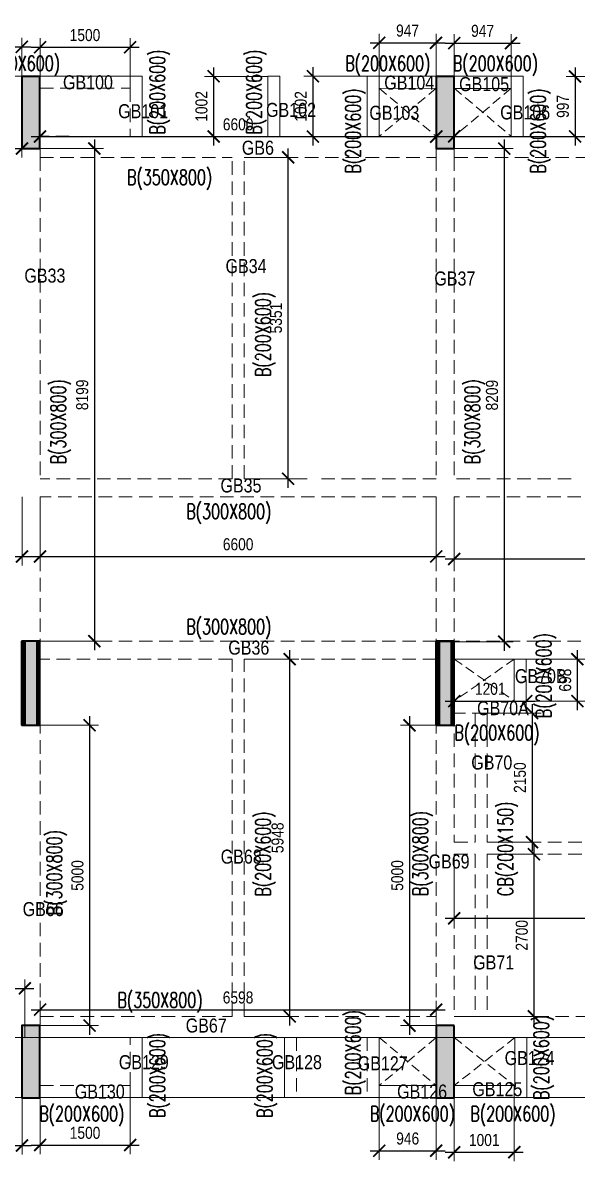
# Model space of a CAD drawing. Header units: millimetres. Extents: x -76 to 54602, y -47 to 25665.
# Drawn here: x 35202 to 44440, y 5104 to 24056 of the extents above; entities that cross this region are included whole.
import ezdxf

# ---------------------------------------------------------------- set-up
doc = ezdxf.new("R2010")
doc.units = ezdxf.units.MM
doc.linetypes.add('DASHED', pattern=[0.75, 0.5, -0.25])
doc.linetypes.add('HIDDEN', pattern=[9.525, 6.35, -3.175])
doc.layers.get('Defpoints').update_dxf_attribs({"color": 1})
for name, color, linetype, lineweight in [('S-BEAM-IDEN', 2, 'Continuous', 9), ('S-COL HATCH', 8, 'Continuous', 35), ('S-COLS', 6, 'Continuous', 35), ('S_FRAMES', 4, 'Continuous', 9), ('STR-CUTOUT', 1, 'Continuous', 13)]:
    doc.layers.add(name, color=color, linetype=linetype, lineweight=lineweight)
doc.styles.add('Dim.s & Anno.(Misc.)', font='ARIALN.TTF')
doc.styles.add('ROMANS', font='romans.shx', dxfattribs={"width": 0.75})
doc.dimstyles.new('A-GFC-100', dxfattribs={"dimscale": 100, "dimtxt": 2, "dimasz": 2, "dimexe": 1.5, "dimexo": 0, "dimgap": 1, "dimtad": 1, "dimdec": 0, "dimdsep": 46, "dimtxsty": 'Dim.s & Anno.(Misc.)', "dimblk": 'ARCHTICK', "dimcen": 0, "dimdle": 1.5, "dimclrd": 256, "dimclre": 8, "dimclrt": 6, "dimazin": 2, "dimtfac": 1, "dimtdec": 0, "dimtix": 1, "dimtmove": 2, "dimatfit": 3, "dimfxl": 1, "dimtolj": 1, "dimlwd": -1, "dimlwe": 9, "dimarcsym": 0})

# ---------------------------------------------------------------- blocks, each defined once
blk = doc.blocks.new('A$C16acb9dc')
at = {"layer": 'S-COL HATCH'}
h = blk.add_hatch(color=8, dxfattribs=at)
h.dxf.hatch_style = 1
h.paths.add_polyline_path([(33725, 17000), (33425, 17000), (33425, 15800), (33725, 15800)])
h = blk.add_hatch(color=8, dxfattribs=at)
h.dxf.hatch_style = 1
h.paths.add_polyline_path([(40626, 17000), (40326, 17000), (40326, 15800), (40626, 15800)])
h = blk.add_hatch(dxfattribs=at)
h.set_pattern_fill('ANSI31', color=8, scale=8)
h.set_pattern_definition([(45, (-505925.804, 51529.878), (-17.9605122, 17.9605122), [])])
h.paths.add_polyline_path([(33426, 6200), (33476, 6200), (33476, 7600), (33426, 7600)])
h = blk.add_hatch(color=8, dxfattribs=at)
h.dxf.hatch_style = 1
h.paths.add_polyline_path([(33676, 7600), (33476, 7600), (33476, 6200), (33676, 6200)])
h = blk.add_hatch(dxfattribs=at)
h.set_pattern_fill('ANSI31', color=8, scale=8)
h.set_pattern_definition([(45, (-505357.416, 51529.878), (-17.9605122, 17.9605122), [])])
h.paths.add_polyline_path([(33726, 7600), (33676, 7600), (33676, 6200), (33726, 6200)])
h = blk.add_hatch(dxfattribs=at)
h.set_pattern_fill('ANSI31', color=8, scale=8)
h.set_pattern_definition([(45, (-499025.281, 51529.878), (-17.9605122, 17.9605122), [])])
h.paths.add_polyline_path([(40327, 6200), (40377, 6200), (40377, 7600), (40327, 7600)])
h = blk.add_hatch(color=8, dxfattribs=at)
h.dxf.hatch_style = 1
h.paths.add_polyline_path([(40577, 7600), (40377, 7600), (40377, 6200), (40577, 6200)])
h = blk.add_hatch(dxfattribs=at)
h.set_pattern_fill('ANSI31', color=8, scale=8)
h.set_pattern_definition([(45, (-498456.893, 51529.878), (-17.9605122, 17.9605122), [])])
h.paths.add_polyline_path([(40627, 7600), (40577, 7600), (40577, 6200), (40627, 6200)])
h = blk.add_hatch(color=8, dxfattribs=at)
h.dxf.hatch_style = 1
h.paths.add_polyline_path([(33726, 1200), (33426, 1200), (33426, 0), (33726, 0)])
h = blk.add_hatch(color=8, dxfattribs=at)
h.dxf.hatch_style = 1
h.paths.add_polyline_path([(40626, 1200), (40326, 1200), (40326, 0), (40626, 0)])
at = {"layer": 'S-COLS'}
for points in [[(33725, 17000), (33425, 17000), (33425, 15800), (33725, 15800)], [(40626, 17000), (40326, 17000), (40326, 15800), (40626, 15800)], [(33726, 7600), (33426, 7600), (33426, 6200), (33726, 6200)], [(33426, 7600), (33476, 7600), (33476, 6200), (33426, 6200)], [(33726, 7600), (33676, 7600), (33676, 6200), (33726, 6200)], [(40627, 7600), (40327, 7600), (40327, 6200), (40627, 6200)], [(40327, 7600), (40377, 7600), (40377, 6200), (40327, 6200)], [(40627, 7600), (40577, 7600), (40577, 6200), (40627, 6200)], [(33726, 1200), (33426, 1200), (33426, 0), (33726, 0)], [(40626, 1200), (40326, 1200), (40326, 0), (40626, 0)]]:
    blk.add_lwpolyline(points, close=True, dxfattribs=at)
blk = doc.blocks.new('_ArchTick')
at = {"color": 0, "linetype": 'ByBlock', "const_width": 0.15}
blk.add_lwpolyline([(-0.5, -0.5), (0.5, 0.5)], dxfattribs=at)
blk = doc.blocks.new('*D206')
at = {"color": 8, "lineweight": 9, "transparency": 16777216}
for p, q in [((33689, 22965), (33689, 23805)), ((35187, 22965), (35187, 23805))]:
    blk.add_line(p, q, dxfattribs=at)
at = {"transparency": 16777216}
blk.add_line((33539, 23655), (35337, 23655), dxfattribs=at)
at = {"layer": 'Defpoints', "color": 0, "transparency": 16777216}
for p in [(35187, 23655), (33689, 22965), (35187, 22965)]:
    blk.add_point(p, dxfattribs=at)
at = {"transparency": 16777216, "xscale": 200, "yscale": 200, "zscale": 200, "rotation": 180}
blk.add_blockref('_ArchTick', (33689, 23655), dxfattribs=at)
at = {"transparency": 16777216, "xscale": 200, "yscale": 200, "zscale": 200}
blk.add_blockref('_ArchTick', (35187, 23655), dxfattribs=at)
at = {"color": 6, "transparency": 16777216, "insert": (34438, 23857), "char_height": 200, "attachment_point": 5, "style": 'Dim.s & Anno.(Misc.)'}
blk.add_mtext('\\A1;1497', dxfattribs=at)
blk = doc.blocks.new('*D207')
at = {"color": 8, "lineweight": 9, "transparency": 16777216}
for p, q in [((35490, 22965), (35490, 23798)), ((36989, 22965), (36989, 23798))]:
    blk.add_line(p, q, dxfattribs=at)
at = {"transparency": 16777216}
blk.add_line((35340, 23648), (37139, 23648), dxfattribs=at)
at = {"layer": 'Defpoints', "color": 0, "transparency": 16777216}
for p in [(36989, 23648), (35490, 22965), (36989, 22965)]:
    blk.add_point(p, dxfattribs=at)
at = {"transparency": 16777216, "xscale": 200, "yscale": 200, "zscale": 200, "rotation": 180}
blk.add_blockref('_ArchTick', (35490, 23648), dxfattribs=at)
at = {"transparency": 16777216, "xscale": 200, "yscale": 200, "zscale": 200}
blk.add_blockref('_ArchTick', (36989, 23648), dxfattribs=at)
at = {"color": 6, "transparency": 16777216, "insert": (36239, 23850), "char_height": 200, "attachment_point": 5, "style": 'Dim.s & Anno.(Misc.)'}
blk.add_mtext('\\A1;1500', dxfattribs=at)
blk = doc.blocks.new('*D208')
at = {"transparency": 16777216}
blk.add_line((38382, 23314), (38382, 22012), dxfattribs=at)
at = {"color": 8, "lineweight": 9, "transparency": 16777216}
for p, q in [((39285, 23164), (38232, 23164)), ((39286, 22162), (38232, 22162))]:
    blk.add_line(p, q, dxfattribs=at)
at = {"layer": 'Defpoints', "color": 0, "transparency": 16777216}
for p in [(39285, 23164), (38382, 22162), (39286, 22162)]:
    blk.add_point(p, dxfattribs=at)
at = {"transparency": 16777216, "xscale": 200, "yscale": 200, "zscale": 200}
for p, rotation in [((38382, 23164), 90), ((38382, 22162), 270)]:
    blk.add_blockref('_ArchTick', p, dxfattribs=dict(at, rotation=rotation))
at = {"color": 6, "transparency": 16777216, "insert": (38180, 22663), "char_height": 200, "attachment_point": 5, "rotation": 90, "style": 'Dim.s & Anno.(Misc.)'}
blk.add_mtext('\\A1;1002', dxfattribs=at)
blk = doc.blocks.new('*D209')
at = {"transparency": 16777216}
blk.add_line((40036, 23315), (40036, 22012), dxfattribs=at)
at = {"color": 8, "lineweight": 9, "transparency": 16777216}
for p, q in [((40940, 23165), (39886, 23165)), ((40940, 22162), (39886, 22162))]:
    blk.add_line(p, q, dxfattribs=at)
at = {"layer": 'Defpoints', "color": 0, "transparency": 16777216}
for p in [(40940, 23165), (40036, 22162), (40940, 22162)]:
    blk.add_point(p, dxfattribs=at)
at = {"transparency": 16777216, "xscale": 200, "yscale": 200, "zscale": 200}
for p, rotation in [((40036, 23165), 90), ((40036, 22162), 270)]:
    blk.add_blockref('_ArchTick', p, dxfattribs=dict(at, rotation=rotation))
at = {"color": 6, "transparency": 16777216, "insert": (39834, 22663), "char_height": 200, "attachment_point": 5, "rotation": 90, "style": 'Dim.s & Anno.(Misc.)'}
blk.add_mtext('\\A1;1002', dxfattribs=at)
blk = doc.blocks.new('*D210')
at = {"transparency": 16777216}
blk.add_line((40990, 23723), (42237, 23723), dxfattribs=at)
at = {"color": 8, "lineweight": 9, "transparency": 16777216}
for p, q in [((41140, 22965), (41140, 23873)), ((42087, 22962), (42087, 23873))]:
    blk.add_line(p, q, dxfattribs=at)
at = {"layer": 'Defpoints', "color": 0, "transparency": 16777216}
for p in [(42087, 23723), (41140, 22965), (42087, 22962)]:
    blk.add_point(p, dxfattribs=at)
at = {"transparency": 16777216, "xscale": 200, "yscale": 200, "zscale": 200, "rotation": 180}
blk.add_blockref('_ArchTick', (41140, 23723), dxfattribs=at)
at = {"transparency": 16777216, "xscale": 200, "yscale": 200, "zscale": 200}
blk.add_blockref('_ArchTick', (42087, 23723), dxfattribs=at)
at = {"color": 6, "transparency": 16777216, "insert": (41613, 23925), "char_height": 200, "attachment_point": 5, "style": 'Dim.s & Anno.(Misc.)'}
blk.add_mtext('\\A1;947', dxfattribs=at)
blk = doc.blocks.new('*D211')
at = {"transparency": 16777216}
blk.add_line((44403, 23312), (44403, 22015), dxfattribs=at)
at = {"color": 8, "lineweight": 9, "transparency": 16777216}
for p, q in [((44715, 23162), (44253, 23162)), ((44715, 22165), (44253, 22165))]:
    blk.add_line(p, q, dxfattribs=at)
at = {"layer": 'Defpoints', "color": 0, "transparency": 16777216}
for p in [(44715, 23162), (44403, 22165), (44715, 22165)]:
    blk.add_point(p, dxfattribs=at)
at = {"transparency": 16777216, "xscale": 200, "yscale": 200, "zscale": 200}
for p, rotation in [((44403, 23162), 90), ((44403, 22165), 270)]:
    blk.add_blockref('_ArchTick', p, dxfattribs=dict(at, rotation=rotation))
at = {"color": 6, "transparency": 16777216, "insert": (44201, 22664), "char_height": 200, "attachment_point": 5, "rotation": 90, "style": 'Dim.s & Anno.(Misc.)'}
blk.add_mtext('\\A1;997', dxfattribs=at)
blk = doc.blocks.new('*D155')
at = {"color": 8, "lineweight": 9, "transparency": 16777216}
for p, q in [((28640, 21812), (28640, 22112)), ((35189, 21814), (35189, 22112))]:
    blk.add_line(p, q, dxfattribs=at)
at = {"transparency": 16777216}
blk.add_line((28490, 21962), (35339, 21962), dxfattribs=at)
at = {"layer": 'Defpoints', "color": 0, "transparency": 16777216}
for p in [(28640, 21812), (35189, 21962), (35189, 21814)]:
    blk.add_point(p, dxfattribs=at)
at = {"transparency": 16777216, "xscale": 200, "yscale": 200, "zscale": 200, "rotation": 180}
blk.add_blockref('_ArchTick', (28640, 21962), dxfattribs=at)
at = {"transparency": 16777216, "xscale": 200, "yscale": 200, "zscale": 200}
blk.add_blockref('_ArchTick', (35189, 21962), dxfattribs=at)
at = {"color": 6, "transparency": 16777216, "insert": (31914, 22164), "char_height": 200, "attachment_point": 5, "style": 'Dim.s & Anno.(Misc.)'}
blk.add_mtext('\\A1;6549', dxfattribs=at)
blk = doc.blocks.new('*D156')
at = {"color": 8, "lineweight": 9, "transparency": 16777216}
for p, q in [((35490, 21814), (35490, 22312)), ((42090, 21814), (42090, 22312))]:
    blk.add_line(p, q, dxfattribs=at)
at = {"transparency": 16777216}
blk.add_line((35340, 22162), (42240, 22162), dxfattribs=at)
at = {"layer": 'Defpoints', "color": 0, "transparency": 16777216}
for p in [(42090, 22162), (35490, 21814), (42090, 21814)]:
    blk.add_point(p, dxfattribs=at)
at = {"transparency": 16777216, "xscale": 200, "yscale": 200, "zscale": 200, "rotation": 180}
blk.add_blockref('_ArchTick', (35490, 22162), dxfattribs=at)
at = {"transparency": 16777216, "xscale": 200, "yscale": 200, "zscale": 200}
blk.add_blockref('_ArchTick', (42090, 22162), dxfattribs=at)
at = {"color": 6, "transparency": 16777216, "insert": (38790, 22364), "char_height": 200, "attachment_point": 5, "style": 'Dim.s & Anno.(Misc.)'}
blk.add_mtext('\\A1;6600', dxfattribs=at)
blk = doc.blocks.new('*D157')
at = {"color": 8, "lineweight": 9, "transparency": 16777216}
for p, q in [((42390, 21814), (42390, 22315)), ((48890, 21816), (48890, 22315))]:
    blk.add_line(p, q, dxfattribs=at)
at = {"transparency": 16777216}
blk.add_line((42240, 22165), (49040, 22165), dxfattribs=at)
at = {"layer": 'Defpoints', "color": 0, "transparency": 16777216}
for p in [(48890, 22165), (42390, 21814), (48890, 21816)]:
    blk.add_point(p, dxfattribs=at)
at = {"transparency": 16777216, "xscale": 200, "yscale": 200, "zscale": 200, "rotation": 180}
blk.add_blockref('_ArchTick', (42390, 22165), dxfattribs=at)
at = {"transparency": 16777216, "xscale": 200, "yscale": 200, "zscale": 200}
blk.add_blockref('_ArchTick', (48890, 22165), dxfattribs=at)
at = {"color": 6, "transparency": 16777216, "insert": (45640, 22367), "char_height": 200, "attachment_point": 5, "style": 'Dim.s & Anno.(Misc.)'}
blk.add_mtext('\\A1;6500', dxfattribs=at)
blk = doc.blocks.new('*D164')
at = {"color": 8, "lineweight": 9, "transparency": 16777216}
for p, q in [((28640, 16164), (28640, 15023)), ((35190, 16164), (35190, 15023))]:
    blk.add_line(p, q, dxfattribs=at)
at = {"transparency": 16777216}
blk.add_line((28490, 15173), (35340, 15173), dxfattribs=at)
at = {"layer": 'Defpoints', "color": 0, "transparency": 16777216}
for p in [(28640, 16164), (35190, 16164), (35190, 15173)]:
    blk.add_point(p, dxfattribs=at)
at = {"transparency": 16777216, "xscale": 200, "yscale": 200, "zscale": 200, "rotation": 180}
blk.add_blockref('_ArchTick', (28640, 15173), dxfattribs=at)
at = {"transparency": 16777216, "xscale": 200, "yscale": 200, "zscale": 200}
blk.add_blockref('_ArchTick', (35190, 15173), dxfattribs=at)
at = {"color": 6, "transparency": 16777216, "insert": (31915, 15375), "char_height": 200, "attachment_point": 5, "style": 'Dim.s & Anno.(Misc.)'}
blk.add_mtext('\\A1;6550', dxfattribs=at)
blk = doc.blocks.new('*D165')
at = {"color": 8, "lineweight": 9, "transparency": 16777216}
for p, q in [((35490, 16164), (35490, 15021)), ((42090, 16164), (42090, 15021))]:
    blk.add_line(p, q, dxfattribs=at)
at = {"transparency": 16777216}
blk.add_line((35340, 15171), (42240, 15171), dxfattribs=at)
at = {"layer": 'Defpoints', "color": 0, "transparency": 16777216}
for p in [(35490, 16164), (42090, 16164), (42090, 15171)]:
    blk.add_point(p, dxfattribs=at)
at = {"transparency": 16777216, "xscale": 200, "yscale": 200, "zscale": 200, "rotation": 180}
blk.add_blockref('_ArchTick', (35490, 15171), dxfattribs=at)
at = {"transparency": 16777216, "xscale": 200, "yscale": 200, "zscale": 200}
blk.add_blockref('_ArchTick', (42090, 15171), dxfattribs=at)
at = {"color": 6, "transparency": 16777216, "insert": (38790, 15373), "char_height": 200, "attachment_point": 5, "style": 'Dim.s & Anno.(Misc.)'}
blk.add_mtext('\\A1;6600', dxfattribs=at)
blk = doc.blocks.new('*D166')
at = {"color": 8, "lineweight": 9, "transparency": 16777216}
for p, q in [((42390, 16164), (42390, 14981)), ((48890, 16164), (48890, 14981))]:
    blk.add_line(p, q, dxfattribs=at)
at = {"transparency": 16777216}
blk.add_line((42240, 15131), (49040, 15131), dxfattribs=at)
at = {"layer": 'Defpoints', "color": 0, "transparency": 16777216}
for p in [(42390, 16164), (48890, 16164), (48890, 15131)]:
    blk.add_point(p, dxfattribs=at)
at = {"transparency": 16777216, "xscale": 200, "yscale": 200, "zscale": 200, "rotation": 180}
blk.add_blockref('_ArchTick', (42390, 15131), dxfattribs=at)
at = {"transparency": 16777216, "xscale": 200, "yscale": 200, "zscale": 200}
blk.add_blockref('_ArchTick', (48890, 15131), dxfattribs=at)
at = {"color": 6, "transparency": 16777216, "insert": (45640, 15333), "char_height": 200, "attachment_point": 5, "style": 'Dim.s & Anno.(Misc.)'}
blk.add_mtext('\\A1;6500', dxfattribs=at)
blk = doc.blocks.new('*D167')
at = {"transparency": 16777216}
blk.add_line((36395, 22112), (36395, 13612), dxfattribs=at)
at = {"color": 8, "lineweight": 9, "transparency": 16777216}
for p, q in [((35488, 21962), (36545, 21962)), ((35490, 13762), (36545, 13762))]:
    blk.add_line(p, q, dxfattribs=at)
at = {"layer": 'Defpoints', "color": 0, "transparency": 16777216}
for p in [(35488, 21962), (35490, 13762), (36395, 13762)]:
    blk.add_point(p, dxfattribs=at)
at = {"transparency": 16777216, "xscale": 200, "yscale": 200, "zscale": 200}
for p, rotation in [((36395, 21962), 90), ((36395, 13762), 270)]:
    blk.add_blockref('_ArchTick', p, dxfattribs=dict(at, rotation=rotation))
at = {"color": 6, "transparency": 16777216, "insert": (36193, 17862), "char_height": 200, "attachment_point": 5, "rotation": 90, "style": 'Dim.s & Anno.(Misc.)'}
blk.add_mtext('\\A1;8199', dxfattribs=at)
blk = doc.blocks.new('*D168')
at = {"color": 8, "lineweight": 9, "transparency": 16777216}
for p, q in [((38890, 21815), (39773, 21815)), ((38890, 16464), (39773, 16464))]:
    blk.add_line(p, q, dxfattribs=at)
at = {"transparency": 16777216}
blk.add_line((39623, 16314), (39623, 21965), dxfattribs=at)
at = {"layer": 'Defpoints', "color": 0, "transparency": 16777216}
for p in [(38890, 21815), (39623, 21815), (38890, 16464)]:
    blk.add_point(p, dxfattribs=at)
at = {"transparency": 16777216, "xscale": 200, "yscale": 200, "zscale": 200}
for p, rotation in [((39623, 21815), 90), ((39623, 16464), 270)]:
    blk.add_blockref('_ArchTick', p, dxfattribs=dict(at, rotation=rotation))
at = {"color": 6, "transparency": 16777216, "insert": (39421, 19140), "char_height": 200, "attachment_point": 5, "rotation": 90, "style": 'Dim.s & Anno.(Misc.)'}
blk.add_mtext('\\A1;5351', dxfattribs=at)
blk = doc.blocks.new('*D138')
at = {"transparency": 16777216}
blk.add_line((43223, 22112), (43223, 13603), dxfattribs=at)
at = {"color": 8, "lineweight": 9, "transparency": 16777216}
for p, q in [((42088, 21962), (43373, 21962)), ((42090, 13753), (43373, 13753))]:
    blk.add_line(p, q, dxfattribs=at)
at = {"layer": 'Defpoints', "color": 0, "transparency": 16777216}
for p in [(42088, 21962), (42090, 13753), (43223, 13753)]:
    blk.add_point(p, dxfattribs=at)
at = {"transparency": 16777216, "xscale": 200, "yscale": 200, "zscale": 200}
for p, rotation in [((43223, 21962), 90), ((43223, 13753), 270)]:
    blk.add_blockref('_ArchTick', p, dxfattribs=dict(at, rotation=rotation))
at = {"color": 6, "transparency": 16777216, "insert": (43020, 17857), "char_height": 200, "attachment_point": 5, "rotation": 90, "style": 'Dim.s & Anno.(Misc.)'}
blk.add_mtext('\\A1;8209', dxfattribs=at)
blk = doc.blocks.new('*D188')
at = {"transparency": 16777216}
blk.add_line((48754, 7315), (48754, 6013), dxfattribs=at)
at = {"color": 8, "lineweight": 9, "transparency": 16777216}
for p, q in [((29740, 7165), (48904, 7165)), ((29740, 6163), (48904, 6163))]:
    blk.add_line(p, q, dxfattribs=at)
at = {"layer": 'Defpoints', "color": 0, "transparency": 16777216}
for p in [(29740, 7165), (29740, 6163), (48754, 6163)]:
    blk.add_point(p, dxfattribs=at)
at = {"transparency": 16777216, "xscale": 200, "yscale": 200, "zscale": 200}
for p, rotation in [((48754, 7165), 90), ((48754, 6163), 270)]:
    blk.add_blockref('_ArchTick', p, dxfattribs=dict(at, rotation=rotation))
at = {"color": 6, "transparency": 16777216, "insert": (48552, 6664), "char_height": 200, "attachment_point": 5, "rotation": 90, "style": 'Dim.s & Anno.(Misc.)'}
blk.add_mtext('\\A1;1001', dxfattribs=at)
blk = doc.blocks.new('*D190')
at = {"color": 8, "lineweight": 9, "transparency": 16777216}
for p, q in [((33690, 6365), (33690, 5218)), ((35190, 6365), (35190, 5218))]:
    blk.add_line(p, q, dxfattribs=at)
at = {"transparency": 16777216}
blk.add_line((33540, 5368), (35340, 5368), dxfattribs=at)
at = {"layer": 'Defpoints', "color": 0, "transparency": 16777216}
for p in [(33690, 6365), (35190, 6365), (35190, 5368)]:
    blk.add_point(p, dxfattribs=at)
at = {"transparency": 16777216, "xscale": 200, "yscale": 200, "zscale": 200, "rotation": 180}
blk.add_blockref('_ArchTick', (33690, 5368), dxfattribs=at)
at = {"transparency": 16777216, "xscale": 200, "yscale": 200, "zscale": 200}
blk.add_blockref('_ArchTick', (35190, 5368), dxfattribs=at)
at = {"color": 6, "transparency": 16777216, "insert": (34440, 5570), "char_height": 200, "attachment_point": 5, "style": 'Dim.s & Anno.(Misc.)'}
blk.add_mtext('\\A1;1500', dxfattribs=at)
blk = doc.blocks.new('*D191')
at = {"color": 8, "lineweight": 9, "transparency": 16777216}
for p, q in [((35490, 6365), (35490, 5224)), ((36990, 6365), (36990, 5224))]:
    blk.add_line(p, q, dxfattribs=at)
at = {"transparency": 16777216}
blk.add_line((35340, 5374), (37140, 5374), dxfattribs=at)
at = {"layer": 'Defpoints', "color": 0, "transparency": 16777216}
for p in [(35490, 6365), (36990, 6365), (36990, 5374)]:
    blk.add_point(p, dxfattribs=at)
at = {"transparency": 16777216, "xscale": 200, "yscale": 200, "zscale": 200, "rotation": 180}
blk.add_blockref('_ArchTick', (35490, 5374), dxfattribs=at)
at = {"transparency": 16777216, "xscale": 200, "yscale": 200, "zscale": 200}
blk.add_blockref('_ArchTick', (36990, 5374), dxfattribs=at)
at = {"color": 6, "transparency": 16777216, "insert": (36240, 5576), "char_height": 200, "attachment_point": 5, "style": 'Dim.s & Anno.(Misc.)'}
blk.add_mtext('\\A1;1500', dxfattribs=at)
blk = doc.blocks.new('*D192')
at = {"color": 8, "lineweight": 9, "transparency": 16777216}
for p, q in [((41142, 6365), (41142, 5129)), ((42088, 6365), (42088, 5129))]:
    blk.add_line(p, q, dxfattribs=at)
at = {"transparency": 16777216}
blk.add_line((40992, 5279), (42238, 5279), dxfattribs=at)
at = {"layer": 'Defpoints', "color": 0, "transparency": 16777216}
for p in [(41142, 6365), (42088, 6365), (42088, 5279)]:
    blk.add_point(p, dxfattribs=at)
at = {"transparency": 16777216, "xscale": 200, "yscale": 200, "zscale": 200, "rotation": 180}
blk.add_blockref('_ArchTick', (41142, 5279), dxfattribs=at)
at = {"transparency": 16777216, "xscale": 200, "yscale": 200, "zscale": 200}
blk.add_blockref('_ArchTick', (42088, 5279), dxfattribs=at)
at = {"color": 6, "transparency": 16777216, "insert": (41615, 5481), "char_height": 200, "attachment_point": 5, "style": 'Dim.s & Anno.(Misc.)'}
blk.add_mtext('\\A1;946', dxfattribs=at)
blk = doc.blocks.new('*D233')
at = {"color": 8, "lineweight": 9, "transparency": 16777216}
for p, q in [((42390, 6362), (42390, 5104)), ((43391, 6365), (43391, 5104))]:
    blk.add_line(p, q, dxfattribs=at)
at = {"transparency": 16777216}
blk.add_line((42240, 5254), (43541, 5254), dxfattribs=at)
at = {"layer": 'Defpoints', "color": 0, "transparency": 16777216}
for p in [(42390, 6362), (43391, 6365), (43391, 5254)]:
    blk.add_point(p, dxfattribs=at)
at = {"transparency": 16777216, "xscale": 200, "yscale": 200, "zscale": 200, "rotation": 180}
blk.add_blockref('_ArchTick', (42390, 5254), dxfattribs=at)
at = {"transparency": 16777216, "xscale": 200, "yscale": 200, "zscale": 200}
blk.add_blockref('_ArchTick', (43391, 5254), dxfattribs=at)
at = {"color": 6, "transparency": 16777216, "insert": (42890, 5456), "char_height": 200, "attachment_point": 5, "style": 'Dim.s & Anno.(Misc.)'}
blk.add_mtext('\\A1;1001', dxfattribs=at)
blk = doc.blocks.new('*D258')
at = {"transparency": 16777216}
blk.add_line((28491, 7981), (35387, 7981), dxfattribs=at)
at = {"color": 8, "lineweight": 9, "transparency": 16777216}
for p, q in [((28641, 7165), (28641, 8131)), ((35237, 7165), (35237, 8131))]:
    blk.add_line(p, q, dxfattribs=at)
at = {"layer": 'Defpoints', "color": 0, "transparency": 16777216}
for p in [(35237, 7981), (28641, 7165), (35237, 7165)]:
    blk.add_point(p, dxfattribs=at)
at = {"transparency": 16777216, "xscale": 200, "yscale": 200, "zscale": 200, "rotation": 180}
blk.add_blockref('_ArchTick', (28641, 7981), dxfattribs=at)
at = {"transparency": 16777216, "xscale": 200, "yscale": 200, "zscale": 200}
blk.add_blockref('_ArchTick', (35237, 7981), dxfattribs=at)
at = {"color": 6, "transparency": 16777216, "insert": (31939, 8183), "char_height": 200, "attachment_point": 5, "style": 'Dim.s & Anno.(Misc.)'}
blk.add_mtext('\\A1;6596', dxfattribs=at)
blk = doc.blocks.new('*D259')
at = {"transparency": 16777216}
blk.add_line((36316, 12511), (36316, 7211), dxfattribs=at)
at = {"color": 8, "lineweight": 9, "transparency": 16777216}
for p, q in [((35239, 12361), (36466, 12361)), ((35237, 7361), (36466, 7361))]:
    blk.add_line(p, q, dxfattribs=at)
at = {"layer": 'Defpoints', "color": 0, "transparency": 16777216}
for p in [(35239, 12361), (35237, 7361), (36316, 7361)]:
    blk.add_point(p, dxfattribs=at)
at = {"transparency": 16777216, "xscale": 200, "yscale": 200, "zscale": 200}
for p, rotation in [((36316, 12361), 90), ((36316, 7361), 270)]:
    blk.add_blockref('_ArchTick', p, dxfattribs=dict(at, rotation=rotation))
at = {"color": 6, "transparency": 16777216, "insert": (36114, 9861), "char_height": 200, "attachment_point": 5, "rotation": 90, "style": 'Dim.s & Anno.(Misc.)'}
blk.add_mtext('\\A1;5000', dxfattribs=at)
blk = doc.blocks.new('*D143')
at = {"color": 8, "lineweight": 9, "transparency": 16777216}
for p, q in [((35490, 7165), (35490, 7777)), ((42088, 7165), (42088, 7777))]:
    blk.add_line(p, q, dxfattribs=at)
at = {"transparency": 16777216}
blk.add_line((35340, 7627), (42238, 7627), dxfattribs=at)
at = {"layer": 'Defpoints', "color": 0, "transparency": 16777216}
for p in [(42088, 7627), (35490, 7165), (42088, 7165)]:
    blk.add_point(p, dxfattribs=at)
at = {"transparency": 16777216, "xscale": 200, "yscale": 200, "zscale": 200, "rotation": 180}
blk.add_blockref('_ArchTick', (35490, 7627), dxfattribs=at)
at = {"transparency": 16777216, "xscale": 200, "yscale": 200, "zscale": 200}
blk.add_blockref('_ArchTick', (42088, 7627), dxfattribs=at)
at = {"color": 6, "transparency": 16777216, "insert": (38789, 7829), "char_height": 200, "attachment_point": 5, "style": 'Dim.s & Anno.(Misc.)'}
blk.add_mtext('\\A1;6598', dxfattribs=at)
blk = doc.blocks.new('*D260')
at = {"color": 8, "lineweight": 9, "transparency": 16777216}
for p, q in [((38890, 13462), (39800, 13462)), ((38890, 7515), (39800, 7515))]:
    blk.add_line(p, q, dxfattribs=at)
at = {"transparency": 16777216}
blk.add_line((39650, 7365), (39650, 13612), dxfattribs=at)
at = {"layer": 'Defpoints', "color": 0, "transparency": 16777216}
for p in [(38890, 13462), (39650, 13462), (38890, 7515)]:
    blk.add_point(p, dxfattribs=at)
at = {"transparency": 16777216, "xscale": 200, "yscale": 200, "zscale": 200}
for p, rotation in [((39650, 13462), 90), ((39650, 7515), 270)]:
    blk.add_blockref('_ArchTick', p, dxfattribs=dict(at, rotation=rotation))
at = {"color": 6, "transparency": 16777216, "insert": (39448, 10488), "char_height": 200, "attachment_point": 5, "rotation": 90, "style": 'Dim.s & Anno.(Misc.)'}
blk.add_mtext('\\A1;5948', dxfattribs=at)
blk = doc.blocks.new('*D261')
at = {"transparency": 16777216}
blk.add_line((41644, 12511), (41644, 7211), dxfattribs=at)
at = {"color": 8, "lineweight": 9, "transparency": 16777216}
for p, q in [((42088, 12361), (41494, 12361)), ((42089, 7361), (41494, 7361))]:
    blk.add_line(p, q, dxfattribs=at)
at = {"layer": 'Defpoints', "color": 0, "transparency": 16777216}
for p in [(42088, 12361), (41644, 7361), (42089, 7361)]:
    blk.add_point(p, dxfattribs=at)
at = {"transparency": 16777216, "xscale": 200, "yscale": 200, "zscale": 200}
for p, rotation in [((41644, 12361), 90), ((41644, 7361), 270)]:
    blk.add_blockref('_ArchTick', p, dxfattribs=dict(at, rotation=rotation))
at = {"color": 6, "transparency": 16777216, "insert": (41442, 9861), "char_height": 200, "attachment_point": 5, "rotation": 90, "style": 'Dim.s & Anno.(Misc.)'}
blk.add_mtext('\\A1;5000', dxfattribs=at)
blk = doc.blocks.new('*D262')
at = {"color": 8, "lineweight": 9, "transparency": 16777216}
for p, q in [((42390, 10215), (42390, 8998)), ((48890, 10215), (48890, 8998))]:
    blk.add_line(p, q, dxfattribs=at)
at = {"transparency": 16777216}
blk.add_line((42240, 9148), (49040, 9148), dxfattribs=at)
at = {"layer": 'Defpoints', "color": 0, "transparency": 16777216}
for p in [(42390, 10215), (48890, 10215), (48890, 9148)]:
    blk.add_point(p, dxfattribs=at)
at = {"transparency": 16777216, "xscale": 200, "yscale": 200, "zscale": 200, "rotation": 180}
blk.add_blockref('_ArchTick', (42390, 9148), dxfattribs=at)
at = {"transparency": 16777216, "xscale": 200, "yscale": 200, "zscale": 200}
blk.add_blockref('_ArchTick', (48890, 9148), dxfattribs=at)
at = {"color": 6, "transparency": 16777216, "insert": (45640, 9350), "char_height": 200, "attachment_point": 5, "style": 'Dim.s & Anno.(Misc.)'}
blk.add_mtext('\\A1;6500', dxfattribs=at)
blk = doc.blocks.new('*D263')
at = {"transparency": 16777216}
blk.add_line((43687, 12714), (43687, 10265), dxfattribs=at)
at = {"color": 8, "lineweight": 9, "transparency": 16777216}
for p, q in [((42940, 12564), (43837, 12564)), ((42940, 10415), (43837, 10415))]:
    blk.add_line(p, q, dxfattribs=at)
at = {"layer": 'Defpoints', "color": 0, "transparency": 16777216}
for p in [(42940, 12564), (42940, 10415), (43687, 10415)]:
    blk.add_point(p, dxfattribs=at)
at = {"transparency": 16777216, "xscale": 200, "yscale": 200, "zscale": 200}
for p, rotation in [((43687, 12564), 90), ((43687, 10415), 270)]:
    blk.add_blockref('_ArchTick', p, dxfattribs=dict(at, rotation=rotation))
at = {"color": 6, "transparency": 16777216, "insert": (43485, 11490), "char_height": 200, "attachment_point": 5, "rotation": 90, "style": 'Dim.s & Anno.(Misc.)'}
blk.add_mtext('\\A1;2150', dxfattribs=at)
blk = doc.blocks.new('*D264')
at = {"transparency": 16777216}
blk.add_line((43718, 10365), (43718, 7365), dxfattribs=at)
at = {"color": 8, "lineweight": 9, "transparency": 16777216}
for p, q in [((42940, 10215), (43868, 10215)), ((42390, 7515), (43868, 7515))]:
    blk.add_line(p, q, dxfattribs=at)
at = {"layer": 'Defpoints', "color": 0, "transparency": 16777216}
for p in [(42940, 10215), (42390, 7515), (43718, 7515)]:
    blk.add_point(p, dxfattribs=at)
at = {"transparency": 16777216, "xscale": 200, "yscale": 200, "zscale": 200}
for p, rotation in [((43718, 10215), 90), ((43718, 7515), 270)]:
    blk.add_blockref('_ArchTick', p, dxfattribs=dict(at, rotation=rotation))
at = {"color": 6, "transparency": 16777216, "insert": (43516, 8865), "char_height": 200, "attachment_point": 5, "rotation": 90, "style": 'Dim.s & Anno.(Misc.)'}
blk.add_mtext('\\A1;2700', dxfattribs=at)
blk = doc.blocks.new('*D265')
at = {"color": 8, "lineweight": 9, "transparency": 16777216}
for p, q in [((42390, 12564), (42390, 12914)), ((43590, 12564), (43590, 12914))]:
    blk.add_line(p, q, dxfattribs=at)
at = {"transparency": 16777216}
blk.add_line((42240, 12764), (43740, 12764), dxfattribs=at)
at = {"layer": 'Defpoints', "color": 0, "transparency": 16777216}
for p in [(43590, 12764), (42390, 12564), (43590, 12564)]:
    blk.add_point(p, dxfattribs=at)
at = {"transparency": 16777216, "xscale": 200, "yscale": 200, "zscale": 200, "rotation": 180}
blk.add_blockref('_ArchTick', (42390, 12764), dxfattribs=at)
at = {"transparency": 16777216, "xscale": 200, "yscale": 200, "zscale": 200}
blk.add_blockref('_ArchTick', (43590, 12764), dxfattribs=at)
at = {"color": 6, "transparency": 16777216, "insert": (42990, 12967), "char_height": 200, "attachment_point": 5, "style": 'Dim.s & Anno.(Misc.)'}
blk.add_mtext('\\A1;1201', dxfattribs=at)
blk = doc.blocks.new('*D266')
at = {"color": 8, "lineweight": 9, "transparency": 16777216}
for p, q in [((43390, 13462), (44591, 13462)), ((43390, 12765), (44591, 12765))]:
    blk.add_line(p, q, dxfattribs=at)
at = {"transparency": 16777216}
blk.add_line((44441, 13612), (44441, 12615), dxfattribs=at)
at = {"layer": 'Defpoints', "color": 0, "transparency": 16777216}
for p in [(43390, 13462), (43390, 12765), (44441, 12765)]:
    blk.add_point(p, dxfattribs=at)
at = {"transparency": 16777216, "xscale": 200, "yscale": 200, "zscale": 200}
for p, rotation in [((44441, 13462), 90), ((44441, 12765), 270)]:
    blk.add_blockref('_ArchTick', p, dxfattribs=dict(at, rotation=rotation))
at = {"color": 6, "transparency": 16777216, "insert": (44239, 13113), "char_height": 200, "attachment_point": 5, "rotation": 90, "style": 'Dim.s & Anno.(Misc.)'}
blk.add_mtext('\\A1;698', dxfattribs=at)
blk = doc.blocks.new('*D271')
at = {"transparency": 16777216}
blk.add_line((42240, 23718), (43487, 23718), dxfattribs=at)
at = {"color": 8, "lineweight": 9, "transparency": 16777216}
for p, q in [((42390, 22962), (42390, 23868)), ((43337, 22962), (43337, 23868))]:
    blk.add_line(p, q, dxfattribs=at)
at = {"layer": 'Defpoints', "color": 0, "transparency": 16777216}
for p in [(43337, 23718), (42390, 22962), (43337, 22962)]:
    blk.add_point(p, dxfattribs=at)
at = {"transparency": 16777216, "xscale": 200, "yscale": 200, "zscale": 200, "rotation": 180}
blk.add_blockref('_ArchTick', (42390, 23718), dxfattribs=at)
at = {"transparency": 16777216, "xscale": 200, "yscale": 200, "zscale": 200}
blk.add_blockref('_ArchTick', (43337, 23718), dxfattribs=at)
at = {"color": 6, "transparency": 16777216, "insert": (42863, 23920), "char_height": 200, "attachment_point": 5, "style": 'Dim.s & Anno.(Misc.)'}
blk.add_mtext('\\A1;947', dxfattribs=at)

msp = doc.modelspace()

# ---------------------------------------------------------------- linework, layer by layer
at = {"layer": 'S_FRAMES'}
for p, q in [((35489.7, 23164.7), (35489.7, 23164.6)), ((35489.7, 23164.6), (35489.7, 23164.5)), ((35489.7, 23164.6), (35489.7, 23164.6)), ((42389.6, 23164.7), (42389.6, 23164.6)), ((42089.6, 22964.6), (42089.6, 22167.4)), ((42389.6, 22964.6), (42389.6, 22167.4)), ((42389.6, 13462.4), (42389.6, 12764.4)), ((43390.4, 13462.4), (42389.6, 13462.4)), ((37189.6, 7164.5), (39565.2, 7164.5)), ((39565.2, 6164.5), (39565.2, 7164.5)), ((41139.7, 7164.5), (42089.6, 7164.5)), ((42089.6, 6364.5), (42089.6, 7164.5)), ((42389.6, 7164.5), (43401.3, 7164.5)), ((43601.3, 7164.5), (43601.3, 6164.2)), ((35489.7, 6164.5), (35489.7, 6164.5)), ((39565.2, 6164.5), (43601.5, 6162.3))]:
    msp.add_line(p, q, dxfattribs=at)
at = {"layer": 'S_FRAMES', "linetype": 'DASHED', "ltscale": 450}
for p, q in [((35489.7, 22964.6), (35489.7, 22167.4)), ((35489.6, 21814.2), (35489.6, 16464.5)), ((38689.7, 16464.5), (38689.7, 21815)), ((38889.7, 16464.5), (38889.7, 21815)), ((42089.6, 21814.3), (42089.6, 16464.5)), ((42389.6, 21814.3), (42389.6, 16464.5)), ((38689.7, 16464.5), (35489.6, 16464.5)), ((39939.7, 16464.5), (38889.7, 16464.5)), ((42089.6, 16464.5), (40139.7, 16464.5)), ((44339.7, 16464.5), (42389.6, 16464.5)), ((35489.6, 16164.5), (35489.6, 13762.4)), ((42089.6, 16164.5), (35489.6, 16164.5)), ((42089.6, 16164.5), (42089.6, 13762.4)), ((42389.6, 16164.5), (42389.6, 13762.4)), ((48889.6, 16164.5), (42389.6, 16164.5)), ((42089.6, 13762.4), (35489.6, 13762.4)), ((48889.6, 13762.4), (42389.6, 13762.4)), ((35489.6, 13462.4), (35489.6, 7514.5)), ((38689.7, 13462.4), (35489.6, 13462.4)), ((38689.7, 7514.5), (38689.7, 13462.4)), ((42089.6, 13462.4), (38889.7, 13462.4)), ((38889.7, 7514.5), (38889.7, 13462.4)), ((42089.6, 13462.4), (42089.6, 7514.5)), ((48889.6, 13462.4), (43590.4, 13462.4)), ((42389.6, 12564.4), (42389.6, 10414.7)), ((42739.9, 12564.4), (42739.9, 10414.7)), ((42939.9, 12564.4), (42939.9, 10414.7)), ((42389.6, 10414.7), (42739.9, 10414.7)), ((42939.9, 10414.7), (48889.6, 10414.7)), ((42389.6, 10214.7), (42389.6, 7514.5)), ((42389.6, 10214.7), (42739.9, 10214.7)), ((42739.9, 10214.7), (42739.9, 7514.5)), ((42939.9, 10214.7), (48889.6, 10214.7)), ((42939.9, 10214.7), (42939.9, 7514.5)), ((35489.6, 7514.5), (38689.7, 7514.5)), ((38889.7, 7514.5), (42089.6, 7514.5)), ((42389.6, 7514.5), (48889.6, 7514.5)), ((35489.7, 7164.5), (36989.6, 7164.5)), ((35489.7, 6364.5), (35489.7, 7164.5)), ((39765.2, 7164.5), (40939.7, 7164.5)), ((39765.2, 7164.5), (39765.2, 6164.2)), ((40939.7, 7164.5), (40939.7, 6164.5)), ((42389.6, 6164.5), (42389.6, 7164.5))]:
    msp.add_line(p, q, dxfattribs=at)
at = {"layer": 'S_FRAMES'}
for points in [[(33489.4, 22162.3), (33489.1, 23164.5), (37189.2, 23164.6), (37189.4, 22162.3)], [(40939.9, 22162.3), (40939.7, 23164.6), (43539.7, 23164.6), (43539.7, 22165.3)], [(41139.9, 22162.3), (41139.7, 22964.6), (42089.2, 22962.4)], [(42389.6, 22962.4), (43339.7, 22962.4), (43339.7, 22165.3)], [(43390.4, 13462.4), (43390.4, 12764.4), (42389.6, 12764.4)], [(33489.7, 7164.5), (33489.7, 6164.5), (37189.6, 6164.5), (37189.6, 7164.5)], [(41139.7, 7164.5), (41139.7, 6364.5), (42089.6, 6364.5)], [(43401.3, 7164.5), (43401.3, 6364.5), (42388.7, 6362.3)], [(43601.3, 7164.5), (47731.3, 7164.5)]]:
    msp.add_lwpolyline(points, dxfattribs=at)
at = {"layer": 'S_FRAMES', "linetype": 'Continuous', "ltscale": 450}
for points in [[(39285.5, 22162.3), (39285.3, 23164.3), (39485.3, 23164.3), (39485.5, 22162.2)], [(39285.5, 22162.3), (37189.4, 22162.3)], [(40939.9, 22162.3), (39485.5, 22162.2)], [(42089.2, 22162.3), (41139.9, 22162.3)], [(42389.6, 22165.3), (43339.7, 22165.3)], [(43539.7, 22165.3), (44715.2, 22165.3)]]:
    msp.add_lwpolyline(points, dxfattribs=at)
at = {"layer": 'S_FRAMES', "linetype": 'DASHED', "ltscale": 450}
for points in [[(35489.7, 22964.5), (36989.2, 22964.6), (36989.4, 22162.3)], [(36989.4, 22162.3), (35489.7, 22167.4)], [(35488.6, 21814.5), (38689.7, 21815)], [(38889.7, 21815), (42089.6, 21815.5)], [(42389.6, 21815.6), (45564.7, 21815.6)], [(43590.4, 13462.4), (43590.4, 12564.4), (42389.6, 12564.4)], [(35489.7, 6364.5), (36989.6, 6364.5), (36989.6, 7164.5)]]:
    msp.add_lwpolyline(points, dxfattribs=at)
at = {"layer": 'STR-CUTOUT', "color": 1, "linetype": 'HIDDEN', "ltscale": 25}
for p, q in [((42089.7, 22964.6), (41139.7, 22166.4)), ((41139.7, 22964.6), (42089.7, 22166.4)), ((43339.7, 22964.6), (42389.8, 22166.4)), ((42389.8, 22964.6), (43339.7, 22166.4)), ((43390.5, 13462.4), (42389.7, 12764.4)), ((42389.7, 13462.4), (43390.5, 12764.4)), ((41139.7, 7164.5), (42089.7, 6363.5)), ((42089.7, 7163.5), (41139.7, 6362.4)), ((43401.3, 7163.5), (42388.7, 6362.3)), ((42390.9, 7162.3), (43392.4, 6363.5))]:
    msp.add_line(p, q, dxfattribs=at)

# ---------------------------------------------------------------- block references
msp.add_blockref('A$C16acb9dc', (1763.1, 6161.3))

# ---------------------------------------------------------------- texts
at = {"style": 'Dim.s & Anno.(Misc.)'}
for s, p in [('GB100', (35871.6, 22947.9)), ('GB104', (41224.2, 22942.8)), ('GB105', (42471.5, 22918.6)), ('GB101', (36791.5, 22467.4)), ('GB102', (39254.5, 22488.6)), ('GB103', (40976, 22440.6)), ('GB106', (43155.7, 22446.7)), ('GB6', (38851.6, 21859.5)), ('GB34', (38579.9, 19888.5)), ('GB33', (35228.5, 19729.8)), ('GB37', (42058.3, 19682.2)), ('GB35', (38495.2, 16237.2)), ('GB36', (38625.7, 13537.6)), ('GB70B', (43401, 13062.6)), ('GB70A', (42770.5, 12529.5)), ('GB70', (42673.5, 11624.9)), ('GB68', (38499.4, 10058)), ('GB69', (41962.2, 9977.3)), ('GB66', (35200.7, 9184.8)), ('GB71', (42705.9, 8297.3)), ('GB67', (37916.7, 7246.4)), ('GB129', (36802.3, 6636.4)), ('GB128', (39353.2, 6636.7)), ('GB127', (40782.4, 6617.1)), ('GB124', (43229.8, 6705.1)), ('GB130', (36068.1, 6147.4)), ('GB126', (41438.3, 6147.6)), ('GB125', (42691.4, 6186.7))]:
    msp.add_text(s, height=233.43, dxfattribs=at).set_placement(p)
at = {"layer": 'S-BEAM-IDEN', "color": 1, "style": 'ROMANS', "width": 0.7}
for p in [(34405.1, 23254), (40574.6, 23254), (42368, 23254), (42393.7, 12111.9), (35476.7, 5768.6), (40985, 5768.6), (42660.2, 5768.6)]:
    msp.add_text('B(200X600)', height=250, dxfattribs=at).set_placement(p)
for p in [(37570.7, 22191.9), (39178.1, 22191.9), (40827.7, 21545.1), (43912.9, 21545.1), (39327.9, 18157.4), (44006.3, 12478.4), (39327.9, 9509.4), (40827.7, 6203.5), (43964.1, 6122.1), (37570.7, 5823.1), (39355.8, 5823.1)]:
    msp.add_text('B(200X600)', height=250, rotation=90, dxfattribs=at).set_placement(p)
at = {"layer": 'S-BEAM-IDEN', "color": 3, "style": 'ROMANS', "width": 0.7}
for s, p in [('B(350X800)', (36940.4, 21359.4)), ('B(300X800)', (37926, 15795.4)), ('B(300X800)', (37926, 13877.9)), ('B(350X800)', (36780.5, 7661.8))]:
    msp.add_text(s, height=250, dxfattribs=at).set_placement(p)
for s, p in [('B(300X800)', (35917.6, 16704.6)), ('B(300X800)', (42817.6, 16705.2)), ('CB(200X150)', (43368.5, 9516.6)), ('B(300X800)', (41950.4, 9516.6)), ('B(300X800)', (35851.8, 9199.3))]:
    msp.add_text(s, height=250, rotation=90, dxfattribs=at).set_placement(p)

# ---------------------------------------------------------------- dimensions: what is measured, and where the dimension line sits
for base, p1, p2, picture, middle in [((35186.6, 23654.5), (33689.2, 22964.6), (35186.6, 22964.5), '*D206', (34437.9, 23856.7)), ((36989.1689, 23647.6947), (35489.6622, 22964.5455), (36989.1689, 22964.6322), '*D207', (36239.4156, 23849.8092)), ((42087.1, 23722.6), (41139.7, 22964.6), (42087.1, 22962.4), '*D210', (41613.4, 23924.7)), ((43337.0838, 23718.2499), (42389.6289, 22962.3953), (43337.0838, 22962.3953), '*D271', (42863.3564, 23920.3645)), ((42089.6, 22162.3), (35489.6, 21814.2), (42089.6, 21814.3), '*D156', (38789.6, 22364.4)), ((48889.6, 22165.3), (42389.6, 21814.3), (48889.6, 21815.6), '*D157', (45639.6, 22367.4)), ((35188.6, 21961.7), (28639.6, 21812.3), (35188.6, 21814.5), '*D155', (31914.1, 22163.8)), ((35189.6, 15172.7), (28639.6, 16164.5), (35189.6, 16164.5), '*D164', (31914.6, 15374.9)), ((42089.6, 15171), (35489.6, 16164.5), (42089.6, 16164.5), '*D165', (38789.6, 15373.1)), ((48889.6, 15131.2), (42389.6, 16164.5), (48889.6, 16164.5), '*D166', (45639.6, 15333.4)), ((43590.4, 12764.4), (42389.7, 12564.4), (43590.4, 12564.4), '*D265', (42990, 12966.6)), ((48889.6, 9147.6), (42389.6, 10214.7), (48889.6, 10214.7), '*D262', (45639.6, 9349.7)), ((35237, 7981), (28641, 7164.5), (35237, 7164.5), '*D258', (31939, 8183.1)), ((42087.5, 7626.7), (35489.7, 7164.5), (42087.5, 7164.5), '*D143', (38788.6, 7828.8)), ((35189.7, 5367.7), (33689.7, 6364.5), (35189.7, 6364.5), '*D190', (34439.7, 5569.8)), ((36989.6, 5373.9), (35489.7, 6364.5), (36989.6, 6364.5), '*D191', (36239.6, 5576)), ((42088.5, 5279.4), (41142.2, 6364.5), (42088.5, 6364.5), '*D192', (41615.4, 5481.5)), ((43391.0879, 5254.1859), (42389.6289, 6362.3159), (43391.0879, 6364.5011), '*D233', (42890.3584, 5456.3005))]:
    dim = msp.add_linear_dim(base=base, p1=p1, p2=p2, dimstyle='A-GFC-100')
    dim.commit()
    dim.dimension.update_dxf_attribs({"geometry": picture, "text_midpoint": middle})
for base, p1, p2, picture, middle in [((38381.9, 22162.3), (39285.3, 23164.3), (39285.5, 22162.3), '*D208', (38179.8, 22663.3)), ((40035.9, 22162.3), (40939.7, 23164.6), (40939.9, 22162.3), '*D209', (39833.8, 22663.5)), ((44402.9, 22165.3), (44715.2, 23162.4), (44715.2, 22165.3), '*D211', (44200.8, 22663.8)), ((36395.5, 13762.4), (35488.2, 21961.6), (35489.6, 13762.4), '*D167', (36193.4, 17862)), ((43222.5, 13752.9), (42087.6, 21961.6), (42089.7, 13752.9), '*D138', (43020.4, 17857.2)), ((39622.9653, 21814.9838), (38889.6578, 16464.4662), (38889.6578, 21814.9838), '*D168', (39420.8507, 19139.725)), ((39650.2, 13462.4), (38889.7, 7514.5), (38889.7, 13462.4), '*D260', (39448.1, 10488.4)), ((44441.4, 12764.5), (43390.4, 13462.3), (43390.4, 12764.5), '*D266', (44239.3, 13113.4)), ((43686.9, 10414.7), (42939.9, 12564.4), (42939.9, 10414.7), '*D263', (43484.8, 11489.6)), ((36316.4, 7361.3), (35239.2, 12361.4), (35237, 7361.3), '*D259', (36114.3, 9861.3)), ((41643.7, 7361.2), (42087.5, 12361.4), (42089.1, 7361.2), '*D261', (41441.6, 9861.3)), ((43718.3, 7514.5), (42939.9, 10214.7), (42389.6, 7514.5), '*D264', (43516.2, 8864.6)), ((48753.8, 6163.5), (29739.7, 7164.5), (29739.7, 6163.5), '*D188', (48551.7, 6664))]:
    dim = msp.add_linear_dim(base=base, p1=p1, p2=p2, angle=90, dimstyle='A-GFC-100')
    dim.commit()
    dim.dimension.update_dxf_attribs({"geometry": picture, "text_midpoint": middle})

doc.saveas('drawing.dxf')
